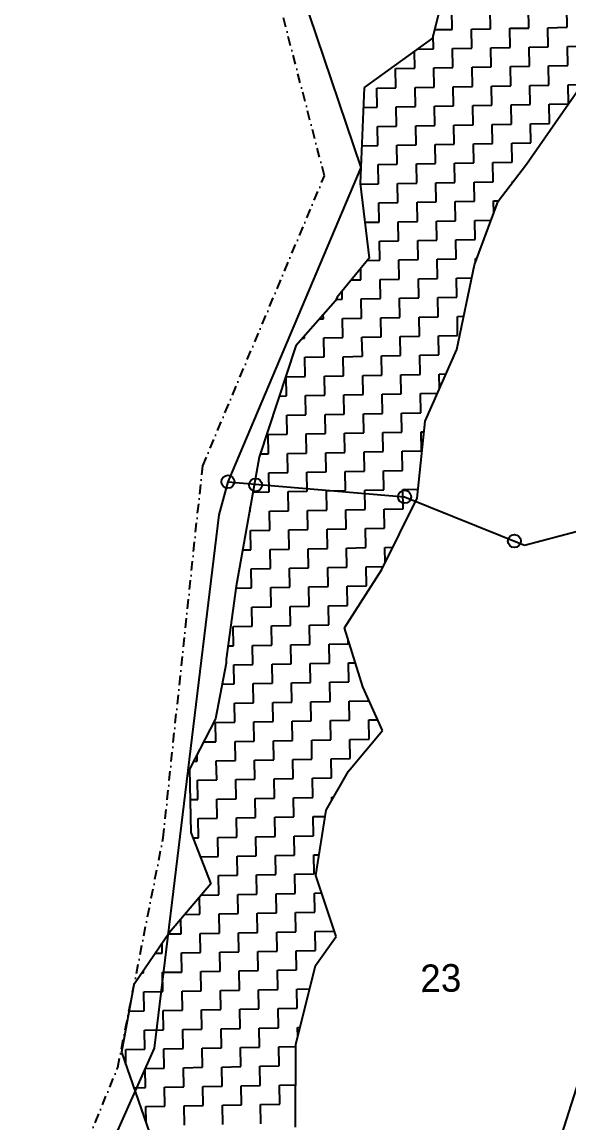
# Model space of a CAD drawing. Header units: metres. Extents: x 325254 to 327191, y 1810620 to 1813539.
# Drawn here: x 325780 to 326068, y 1811811 to 1812390 of the extents above; entities that cross this region are included whole.
import ezdxf
from ezdxf.enums import TextEntityAlignment as Align

# ---------------------------------------------------------------- set-up
doc = ezdxf.new("R2010")
doc.units = ezdxf.units.M
doc.linetypes.add('DASHDOT', pattern=[1, 0.5, -0.25, 0, -0.25])
for name, color, linetype in [('POLY_HATCH', 12, 'Continuous'), ('POLY_PARCEL', 6, 'Continuous'), ('POLY_WATER', 4, 'Continuous'), ('TEXT_PARCEL', 7, 'Continuous'), ('V_BOUND_STREAM_LINE', 7, 'DASHDOT')]:
    doc.layers.add(name, color=color, linetype=linetype)
doc.styles.add('TEXT_MAP', font='', dxfattribs={"height": 1.8})
doc.styles.get('TEXT_MAP').set_extended_font_data('Kruti Dev 050')

msp = doc.modelspace()

# ---------------------------------------------------------------- linework, layer by layer
for centre in [(325888.24, 1812148.01), (325902.77, 1812146.31), (325981.12, 1812140.1), (326038.83, 1812116.83)]:
    msp.add_circle(centre, 3.43)
at = {"layer": 'POLY_HATCH'}
for p, q in [((326003.33, 1812412.54), (325995.81, 1812381.14)), ((325995.81, 1812381.14), (325959.9, 1812355.29)), ((326045.16, 1812314.94), (326079.77, 1812364.61)), ((325959.9, 1812355.29), (325957.76, 1812304.82)), ((326030.36, 1812295.51), (326045.16, 1812314.94)), ((325957.76, 1812304.82), (325962.49, 1812265.57)), ((326017.82, 1812262.01), (326030.36, 1812295.51)), ((325962.49, 1812265.57), (325945.68, 1812245.1)), ((326008.5, 1812217.46), (326017.82, 1812262.01)), ((325944.71, 1812243.06), (325923.92, 1812219.5)), ((325945.68, 1812245.1), (325944.71, 1812243.06)), ((325923.92, 1812219.5), (325904.58, 1812160.91)), ((325991.99, 1812179.85), (326008.5, 1812217.46)), ((325987.66, 1812139.43), (325991.99, 1812179.85)), ((325904.58, 1812160.91), (325892.64, 1812093.12)), ((325969.13, 1812101.79), (325987.66, 1812139.43)), ((325949.47, 1812071.18), (325969.13, 1812101.79)), ((325892.64, 1812093.12), (325887.26, 1812054.7)), ((325959.11, 1812040.09), (325949.47, 1812071.18)), ((325887.26, 1812054.7), (325887.29, 1812052.68)), ((325887.29, 1812052.68), (325881.75, 1812023.34)), ((325969.5, 1812017.26), (325959.11, 1812040.09)), ((325881.75, 1812023.34), (325868.08, 1811996.87)), ((325951.7, 1811995.76), (325969.5, 1812017.26)), ((325868.08, 1811996.87), (325868.66, 1811963.6)), ((325939.94, 1811975.38), (325951.7, 1811995.76)), ((325934.49, 1811940.99), (325939.94, 1811975.38)), ((325868.66, 1811963.6), (325879.24, 1811936.55)), ((325945.15, 1811908.91), (325934.49, 1811940.99)), ((325879.24, 1811936.55), (325857.47, 1811910.95)), ((325857.47, 1811910.95), (325838.76, 1811883.55)), ((325934.31, 1811893.59), (325945.15, 1811908.91)), ((325923.94, 1811852.05), (325934.31, 1811893.59)), ((325838.76, 1811883.55), (325832.32, 1811848.14)), ((325923.69, 1811808.67), (325923.94, 1811852.05)), ((325832.32, 1811848.14), (325850.4, 1811796))]:
    msp.add_line(p, q, dxfattribs=at)
at = {"layer": 'POLY_HATCH', "linetype": 'Continuous'}
for p, q in [((326026.31, 1812386.21), (326026.14, 1812396.27)), ((326046.43, 1812386.56), (326046.26, 1812396.62)), ((326066.56, 1812386.92), (326066.38, 1812396.98)), ((326006.19, 1812385.86), (326006.02, 1812395.92)), ((325996.9, 1812385.69), (326006.19, 1812385.86)), ((326016.25, 1812386.03), (326026.31, 1812386.21)), ((326016.43, 1812375.97), (326016.25, 1812386.03)), ((326036.37, 1812386.39), (326046.43, 1812386.56)), ((326036.55, 1812376.33), (326036.37, 1812386.39)), ((326056.49, 1812386.74), (326066.56, 1812386.92)), ((326056.67, 1812376.68), (326056.49, 1812386.74)), ((325996.31, 1812375.62), (325996.18, 1812382.71)), ((325986.42, 1812365.38), (325986.27, 1812374.27)), ((325987.94, 1812375.47), (325996.31, 1812375.62)), ((326006.37, 1812375.8), (326016.43, 1812375.97)), ((326006.55, 1812365.73), (326006.37, 1812375.8)), ((326026.49, 1812376.15), (326036.55, 1812376.33)), ((326026.67, 1812366.09), (326026.49, 1812376.15)), ((326046.61, 1812376.5), (326056.67, 1812376.68)), ((326046.79, 1812366.44), (326046.61, 1812376.5)), ((326066.73, 1812376.86), (326076.79, 1812377.03)), ((326066.91, 1812366.8), (326066.73, 1812376.86)), ((325976.36, 1812365.2), (325986.42, 1812365.38)), ((325976.54, 1812355.14), (325976.36, 1812365.2)), ((325996.49, 1812365.56), (326006.55, 1812365.73)), ((325996.66, 1812355.5), (325996.49, 1812365.56)), ((326016.61, 1812365.91), (326026.67, 1812366.09)), ((326016.78, 1812355.85), (326016.61, 1812365.91)), ((326036.73, 1812366.27), (326046.79, 1812366.44)), ((326036.9, 1812356.21), (326036.73, 1812366.27)), ((326056.85, 1812366.62), (326066.91, 1812366.8)), ((326057.03, 1812356.56), (326056.85, 1812366.62)), ((326006.72, 1812355.67), (326016.78, 1812355.85)), ((326006.9, 1812345.61), (326006.72, 1812355.67)), ((326026.84, 1812356.03), (326036.9, 1812356.21)), ((326027.02, 1812345.97), (326026.84, 1812356.03)), ((326046.97, 1812356.38), (326057.03, 1812356.56)), ((326047.14, 1812346.32), (326046.97, 1812356.38)), ((326067.09, 1812356.74), (326074.38, 1812356.86)), ((326067.26, 1812346.68), (326067.09, 1812356.74)), ((325966.48, 1812354.97), (325976.54, 1812355.14)), ((325966.66, 1812344.91), (325966.48, 1812354.97)), ((325986.6, 1812355.32), (325996.66, 1812355.5)), ((325986.78, 1812345.26), (325986.6, 1812355.32)), ((325959.46, 1812344.78), (325966.66, 1812344.91)), ((325976.72, 1812345.08), (325986.78, 1812345.26)), ((325976.9, 1812335.02), (325976.72, 1812345.08)), ((325996.84, 1812345.44), (326006.9, 1812345.61)), ((325997.02, 1812335.38), (325996.84, 1812345.44)), ((326016.96, 1812345.79), (326027.02, 1812345.97)), ((326017.14, 1812335.73), (326016.96, 1812345.79)), ((326037.08, 1812346.14), (326047.14, 1812346.32)), ((326037.26, 1812336.08), (326037.08, 1812346.14)), ((326057.2, 1812346.5), (326067.26, 1812346.68)), ((326057.38, 1812336.44), (326057.2, 1812346.5)), ((325966.83, 1812334.84), (325976.9, 1812335.02)), ((325967.01, 1812324.78), (325966.83, 1812334.84)), ((325986.96, 1812335.2), (325997.02, 1812335.38)), ((325987.13, 1812325.14), (325986.96, 1812335.2)), ((326007.08, 1812335.55), (326017.14, 1812335.73)), ((326007.25, 1812325.49), (326007.08, 1812335.55)), ((326027.2, 1812335.91), (326037.26, 1812336.08)), ((326027.38, 1812325.85), (326027.2, 1812335.91)), ((326047.32, 1812336.26), (326057.38, 1812336.44)), ((326047.5, 1812326.2), (326047.32, 1812336.26)), ((325958.6, 1812324.64), (325967.01, 1812324.78)), ((325977.07, 1812324.96), (325987.13, 1812325.14)), ((325977.25, 1812314.9), (325977.07, 1812324.96)), ((325997.19, 1812325.32), (326007.25, 1812325.49)), ((325997.37, 1812315.25), (325997.19, 1812325.32)), ((326017.31, 1812325.67), (326027.38, 1812325.85)), ((326017.49, 1812315.61), (326017.31, 1812325.67)), ((326037.44, 1812326.02), (326047.5, 1812326.2)), ((326037.61, 1812315.96), (326037.44, 1812326.02)), ((325987.31, 1812315.08), (325997.37, 1812315.25)), ((325987.49, 1812305.02), (325987.31, 1812315.08)), ((326007.43, 1812315.43), (326017.49, 1812315.61)), ((326007.61, 1812305.37), (326007.43, 1812315.43)), ((326027.55, 1812315.79), (326037.61, 1812315.96)), ((326027.73, 1812305.73), (326027.55, 1812315.79)), ((325967.19, 1812314.72), (325977.25, 1812314.9)), ((325967.37, 1812304.66), (325967.19, 1812314.72)), ((325957.8, 1812304.49), (325967.37, 1812304.66)), ((325977.43, 1812304.84), (325987.49, 1812305.02)), ((325977.6, 1812294.78), (325977.43, 1812304.84)), ((325997.55, 1812305.19), (326007.61, 1812305.37)), ((325997.72, 1812295.13), (325997.55, 1812305.19)), ((326017.67, 1812305.55), (326027.73, 1812305.73)), ((326017.85, 1812295.49), (326017.67, 1812305.55)), ((326037.79, 1812305.9), (326038.28, 1812305.91)), ((326037.8, 1812305.28), (326037.79, 1812305.9)), ((325967.54, 1812294.6), (325977.6, 1812294.78)), ((325967.72, 1812284.54), (325967.54, 1812294.6)), ((325987.66, 1812294.96), (325997.72, 1812295.13)), ((325987.84, 1812284.9), (325987.66, 1812294.96)), ((326007.79, 1812295.31), (326017.85, 1812295.49)), ((326007.96, 1812285.25), (326007.79, 1812295.31)), ((326027.91, 1812295.66), (326030.51, 1812295.71)), ((326028.02, 1812289.27), (326027.91, 1812295.66)), ((325960.22, 1812284.41), (325967.72, 1812284.54)), ((325977.78, 1812284.72), (325987.84, 1812284.9)), ((325977.96, 1812274.66), (325977.78, 1812284.72)), ((325997.9, 1812285.07), (326007.96, 1812285.25)), ((325998.08, 1812275.01), (325997.9, 1812285.07)), ((326018.02, 1812285.43), (326026.64, 1812285.58)), ((326018.2, 1812275.37), (326018.02, 1812285.43)), ((325967.9, 1812274.48), (325977.96, 1812274.66)), ((325988.02, 1812274.84), (325998.08, 1812275.01)), ((325988.19, 1812264.77), (325988.02, 1812274.84)), ((326008.14, 1812275.19), (326018.2, 1812275.37)), ((326008.32, 1812265.13), (326008.14, 1812275.19)), ((325968.07, 1812264.42), (325967.9, 1812274.48)), ((325961.46, 1812264.3), (325968.07, 1812264.42)), ((325978.13, 1812264.6), (325988.19, 1812264.77)), ((325978.31, 1812254.54), (325978.13, 1812264.6)), ((325998.26, 1812264.95), (326008.32, 1812265.13)), ((325998.43, 1812254.89), (325998.26, 1812264.95)), ((326018.38, 1812265.31), (326019.05, 1812265.32)), ((326018.41, 1812263.59), (326018.38, 1812265.31)), ((325958.19, 1812254.18), (325958.08, 1812260.2)), ((325953.07, 1812254.09), (325958.19, 1812254.18)), ((325968.25, 1812254.36), (325978.31, 1812254.54)), ((325968.43, 1812244.3), (325968.25, 1812254.36)), ((325988.37, 1812254.71), (325998.43, 1812254.89)), ((325988.55, 1812244.65), (325988.37, 1812254.71)), ((326008.49, 1812255.07), (326016.39, 1812255.21)), ((326008.67, 1812245.01), (326008.49, 1812255.07)), ((325948.31, 1812243.95), (325948.23, 1812248.2)), ((325945.11, 1812243.89), (325948.31, 1812243.95)), ((325958.37, 1812244.12), (325968.43, 1812244.3)), ((325958.54, 1812234.06), (325958.37, 1812244.12)), ((325978.49, 1812244.48), (325988.55, 1812244.65)), ((325978.67, 1812234.42), (325978.49, 1812244.48)), ((325998.61, 1812244.83), (326008.67, 1812245.01)), ((325998.79, 1812234.77), (325998.61, 1812244.83)), ((325938.42, 1812233.71), (325938.38, 1812235.9)), ((325948.48, 1812233.89), (325958.54, 1812234.06)), ((325968.6, 1812234.24), (325978.67, 1812234.42)), ((325968.78, 1812224.18), (325968.6, 1812234.24)), ((325988.73, 1812234.59), (325998.79, 1812234.77)), ((325988.9, 1812224.53), (325988.73, 1812234.59)), ((326008.85, 1812234.95), (326012.17, 1812235.01)), ((326009.02, 1812224.89), (326008.85, 1812234.95)), ((325936.42, 1812233.67), (325938.42, 1812233.71)), ((325948.66, 1812223.82), (325948.48, 1812233.89)), ((325927.4, 1812223.45), (325928.54, 1812223.47)), ((325928.54, 1812223.47), (325928.52, 1812224.71)), ((325938.6, 1812223.65), (325948.66, 1812223.82)), ((325938.78, 1812213.59), (325938.6, 1812223.65)), ((325958.72, 1812224), (325968.78, 1812224.18)), ((325958.9, 1812213.94), (325958.72, 1812224)), ((325978.84, 1812224.36), (325988.9, 1812224.53)), ((325979.02, 1812214.29), (325978.84, 1812224.36)), ((325998.96, 1812224.71), (326009.02, 1812224.89)), ((325999.14, 1812214.65), (325998.96, 1812224.71)), ((325928.72, 1812213.41), (325938.78, 1812213.59)), ((325928.89, 1812203.35), (325928.72, 1812213.41)), ((325948.84, 1812213.76), (325958.9, 1812213.94)), ((325949.01, 1812203.7), (325948.84, 1812213.76)), ((325968.96, 1812214.12), (325979.02, 1812214.29)), ((325969.14, 1812204.06), (325968.96, 1812214.12)), ((325989.08, 1812214.47), (325999.14, 1812214.65)), ((325989.26, 1812204.41), (325989.08, 1812214.47)), ((325918.83, 1812203.17), (325928.89, 1812203.35)), ((325919.01, 1812193.11), (325918.83, 1812203.17)), ((325938.95, 1812203.53), (325949.01, 1812203.7)), ((325939.13, 1812193.47), (325938.95, 1812203.53)), ((325959.08, 1812203.88), (325969.14, 1812204.06)), ((325959.25, 1812193.82), (325959.08, 1812203.88)), ((325979.2, 1812204.23), (325989.26, 1812204.41)), ((325979.37, 1812194.17), (325979.2, 1812204.23)), ((325999.32, 1812204.59), (326002.88, 1812204.65)), ((325999.45, 1812196.85), (325999.32, 1812204.59)), ((325949.19, 1812193.64), (325959.25, 1812193.82)), ((325949.37, 1812183.58), (325949.19, 1812193.64)), ((325969.31, 1812194), (325979.37, 1812194.17)), ((325969.49, 1812183.94), (325969.31, 1812194)), ((325989.43, 1812194.35), (325998.43, 1812194.51)), ((325989.61, 1812184.29), (325989.43, 1812194.35)), ((325915.18, 1812193.04), (325919.01, 1812193.11)), ((325929.07, 1812193.29), (325939.13, 1812193.47)), ((325929.25, 1812183.23), (325929.07, 1812193.29)), ((325919.19, 1812183.05), (325929.25, 1812183.23)), ((325919.36, 1812172.99), (325919.19, 1812183.05)), ((325939.31, 1812183.41), (325949.37, 1812183.58)), ((325939.49, 1812173.34), (325939.31, 1812183.41)), ((325959.43, 1812183.76), (325969.49, 1812183.94)), ((325959.61, 1812173.7), (325959.43, 1812183.76)), ((325979.55, 1812184.11), (325989.61, 1812184.29)), ((325979.73, 1812174.05), (325979.55, 1812184.11)), ((325909.3, 1812172.81), (325919.36, 1812172.99)), ((325909.48, 1812162.75), (325909.3, 1812172.81)), ((325929.42, 1812173.17), (325939.49, 1812173.34)), ((325929.6, 1812163.11), (325929.42, 1812173.17)), ((325949.55, 1812173.52), (325959.61, 1812173.7)), ((325949.72, 1812163.46), (325949.55, 1812173.52)), ((325969.67, 1812173.88), (325979.73, 1812174.05)), ((325969.84, 1812163.82), (325969.67, 1812173.88)), ((325989.79, 1812174.23), (325991.39, 1812174.26)), ((325989.97, 1812164.17), (325989.79, 1812174.23)), ((325905.16, 1812162.68), (325909.48, 1812162.75)), ((325919.54, 1812162.93), (325929.6, 1812163.11)), ((325919.72, 1812152.87), (325919.54, 1812162.93)), ((325939.66, 1812163.28), (325949.72, 1812163.46)), ((325939.84, 1812153.22), (325939.66, 1812163.28)), ((325959.78, 1812163.64), (325969.84, 1812163.82)), ((325959.96, 1812153.58), (325959.78, 1812163.64)), ((325979.9, 1812163.99), (325989.97, 1812164.17)), ((325980.08, 1812153.93), (325979.9, 1812163.99)), ((325929.78, 1812153.05), (325939.84, 1812153.22)), ((325929.96, 1812142.99), (325929.78, 1812153.05)), ((325949.9, 1812153.4), (325959.96, 1812153.58)), ((325950.08, 1812143.34), (325949.9, 1812153.4)), ((325970.02, 1812153.75), (325980.08, 1812153.93)), ((325970.2, 1812143.69), (325970.02, 1812153.75)), ((325909.66, 1812152.69), (325919.72, 1812152.87)), ((325909.83, 1812142.63), (325909.66, 1812152.69)), ((325901.33, 1812142.48), (325909.83, 1812142.63)), ((325919.89, 1812142.81), (325929.96, 1812142.99)), ((325920.07, 1812132.75), (325919.89, 1812142.81)), ((325940.02, 1812143.16), (325950.08, 1812143.34)), ((325940.19, 1812133.1), (325940.02, 1812143.16)), ((325960.14, 1812143.52), (325970.2, 1812143.69)), ((325960.31, 1812133.46), (325960.14, 1812143.52)), ((325980.26, 1812143.87), (325988.15, 1812144.01)), ((325980.44, 1812133.81), (325980.26, 1812143.87)), ((325899.56, 1812132.39), (325899.95, 1812132.39)), ((325899.95, 1812132.39), (325899.92, 1812134.43)), ((325910.01, 1812132.57), (325920.07, 1812132.75)), ((325910.19, 1812122.51), (325910.01, 1812132.57)), ((325930.13, 1812132.93), (325940.19, 1812133.1)), ((325930.31, 1812122.86), (325930.13, 1812132.93)), ((325950.25, 1812133.28), (325960.31, 1812133.46)), ((325950.43, 1812123.22), (325950.25, 1812133.28)), ((325970.37, 1812133.63), (325980.44, 1812133.81)), ((325970.55, 1812123.57), (325970.37, 1812133.63)), ((325900.13, 1812122.33), (325910.19, 1812122.51)), ((325900.3, 1812112.27), (325900.13, 1812122.33)), ((325920.25, 1812122.69), (325930.31, 1812122.86)), ((325920.43, 1812112.63), (325920.25, 1812122.69)), ((325940.37, 1812123.04), (325950.43, 1812123.22)), ((325940.55, 1812112.98), (325940.37, 1812123.04)), ((325960.49, 1812123.4), (325970.55, 1812123.57)), ((325960.67, 1812113.34), (325960.49, 1812123.4)), ((325910.37, 1812112.45), (325920.43, 1812112.63)), ((325910.54, 1812102.39), (325910.37, 1812112.45)), ((325930.49, 1812112.8), (325940.55, 1812112.98)), ((325930.66, 1812102.74), (325930.49, 1812112.8)), ((325950.61, 1812113.16), (325960.67, 1812113.34)), ((325950.78, 1812103.1), (325950.61, 1812113.16)), ((325970.73, 1812113.51), (325974.94, 1812113.59)), ((325970.87, 1812105.33), (325970.73, 1812113.51)), ((325896, 1812112.2), (325900.3, 1812112.27)), ((325900.48, 1812102.21), (325910.54, 1812102.39)), ((325900.66, 1812092.15), (325900.48, 1812102.21)), ((325920.6, 1812102.57), (325930.66, 1812102.74)), ((325920.78, 1812092.51), (325920.6, 1812102.57)), ((325940.72, 1812102.92), (325950.78, 1812103.1)), ((325940.9, 1812092.86), (325940.72, 1812102.92)), ((325960.85, 1812103.27), (325969.94, 1812103.43)), ((325961.02, 1812093.21), (325960.85, 1812103.27)), ((325892.49, 1812092.01), (325900.66, 1812092.15)), ((325910.72, 1812092.33), (325920.78, 1812092.51)), ((325910.9, 1812082.27), (325910.72, 1812092.33)), ((325930.84, 1812092.68), (325940.9, 1812092.86)), ((325931.02, 1812082.62), (325930.84, 1812092.68)), ((325950.96, 1812093.04), (325961.02, 1812093.21)), ((325951.14, 1812082.98), (325950.96, 1812093.04)), ((325900.84, 1812082.09), (325910.9, 1812082.27)), ((325901.01, 1812072.03), (325900.84, 1812082.09)), ((325920.96, 1812082.45), (325931.02, 1812082.62)), ((325921.13, 1812072.38), (325920.96, 1812082.45)), ((325941.08, 1812082.8), (325951.14, 1812082.98)), ((325941.26, 1812072.74), (325941.08, 1812082.8)), ((325890.95, 1812071.85), (325901.01, 1812072.03)), ((325911.07, 1812072.21), (325921.13, 1812072.38)), ((325911.25, 1812062.15), (325911.07, 1812072.21)), ((325931.19, 1812072.56), (325941.26, 1812072.74)), ((325931.37, 1812062.5), (325931.19, 1812072.56)), ((325891.13, 1812061.79), (325890.95, 1812071.85)), ((325888.25, 1812061.74), (325891.13, 1812061.79)), ((325901.19, 1812061.97), (325911.25, 1812062.15)), ((325901.37, 1812051.91), (325901.19, 1812061.97)), ((325921.31, 1812062.32), (325931.37, 1812062.5)), ((325921.49, 1812052.26), (325921.31, 1812062.32)), ((325941.43, 1812062.68), (325951.49, 1812062.86)), ((325941.61, 1812052.62), (325941.43, 1812062.68)), ((325951.49, 1812062.86), (325951.46, 1812064.77)), ((325891.31, 1812051.73), (325901.37, 1812051.91)), ((325891.48, 1812041.67), (325891.31, 1812051.73)), ((325911.43, 1812052.09), (325921.49, 1812052.26)), ((325911.6, 1812042.03), (325911.43, 1812052.09)), ((325931.55, 1812052.44), (325941.61, 1812052.62)), ((325931.73, 1812042.38), (325931.55, 1812052.44)), ((325951.67, 1812052.79), (325955.15, 1812052.86)), ((325951.85, 1812042.73), (325951.67, 1812052.79)), ((325885.19, 1812041.56), (325891.48, 1812041.67)), ((325901.54, 1812041.85), (325911.6, 1812042.03)), ((325901.72, 1812031.79), (325901.54, 1812041.85)), ((325921.67, 1812042.2), (325931.73, 1812042.38)), ((325921.84, 1812032.14), (325921.67, 1812042.2)), ((325941.79, 1812042.56), (325951.85, 1812042.73)), ((325941.96, 1812032.5), (325941.79, 1812042.56)), ((325891.66, 1812031.61), (325901.72, 1812031.79)), ((325891.84, 1812021.55), (325891.66, 1812031.61)), ((325911.78, 1812031.97), (325921.84, 1812032.14)), ((325911.96, 1812021.9), (325911.78, 1812031.97)), ((325931.9, 1812032.32), (325941.96, 1812032.5)), ((325932.08, 1812022.26), (325931.9, 1812032.32)), ((325952.02, 1812032.67), (325962.08, 1812032.85)), ((325952.2, 1812022.61), (325952.02, 1812032.67)), ((325962.08, 1812032.85), (325962.07, 1812033.58)), ((325881.78, 1812021.37), (325891.84, 1812021.55)), ((325881.95, 1812011.31), (325881.78, 1812021.37)), ((325901.9, 1812021.73), (325911.96, 1812021.9)), ((325902.07, 1812011.67), (325901.9, 1812021.73)), ((325922.02, 1812022.08), (325932.08, 1812022.26)), ((325922.2, 1812012.02), (325922.02, 1812022.08)), ((325942.14, 1812022.44), (325952.2, 1812022.61)), ((325942.32, 1812012.38), (325942.14, 1812022.44)), ((325962.26, 1812022.79), (325966.95, 1812022.87)), ((325962.44, 1812012.73), (325962.26, 1812022.79)), ((325875.48, 1812011.2), (325881.95, 1812011.31)), ((325892.01, 1812011.49), (325902.07, 1812011.67)), ((325892.19, 1812001.43), (325892.01, 1812011.49)), ((325912.14, 1812011.84), (325922.2, 1812012.02)), ((325912.31, 1812001.78), (325912.14, 1812011.84)), ((325932.26, 1812012.2), (325942.32, 1812012.38)), ((325932.43, 1812002.14), (325932.26, 1812012.2)), ((325952.38, 1812012.55), (325962.44, 1812012.73)), ((325952.55, 1812002.49), (325952.38, 1812012.55)), ((325872.07, 1812001.08), (325872.01, 1812004.48)), ((325942.49, 1812002.31), (325952.55, 1812002.49)), ((325870.23, 1812001.04), (325872.07, 1812001.08)), ((325882.13, 1812001.25), (325892.19, 1812001.43)), ((325882.31, 1811991.19), (325882.13, 1812001.25)), ((325902.25, 1812001.61), (325912.31, 1812001.78)), ((325902.43, 1811991.55), (325902.25, 1812001.61)), ((325922.37, 1812001.96), (325932.43, 1812002.14)), ((325922.55, 1811991.9), (325922.37, 1812001.96)), ((325942.67, 1811992.25), (325942.49, 1812002.31)), ((325872.25, 1811991.02), (325882.31, 1811991.19)), ((325872.42, 1811980.95), (325872.25, 1811991.02)), ((325892.37, 1811991.37), (325902.43, 1811991.55)), ((325892.55, 1811981.31), (325892.37, 1811991.37)), ((325912.49, 1811991.72), (325922.55, 1811991.9)), ((325912.67, 1811981.66), (325912.49, 1811991.72)), ((325932.61, 1811992.08), (325942.67, 1811992.25)), ((325932.79, 1811982.02), (325932.61, 1811992.08)), ((325868.36, 1811980.88), (325872.42, 1811980.95)), ((325882.48, 1811981.13), (325892.55, 1811981.31)), ((325882.66, 1811971.07), (325882.48, 1811981.13)), ((325902.61, 1811981.49), (325912.67, 1811981.66)), ((325902.78, 1811971.43), (325902.61, 1811981.49)), ((325922.73, 1811981.84), (325932.79, 1811982.02)), ((325922.9, 1811971.78), (325922.73, 1811981.84)), ((325942.85, 1811982.19), (325943.88, 1811982.21)), ((325942.88, 1811980.47), (325942.85, 1811982.19)), ((325872.6, 1811970.89), (325882.66, 1811971.07)), ((325872.78, 1811960.83), (325872.6, 1811970.89)), ((325892.72, 1811971.25), (325902.78, 1811971.43)), ((325892.9, 1811961.19), (325892.72, 1811971.25)), ((325912.84, 1811971.6), (325922.9, 1811971.78)), ((325913.02, 1811961.54), (325912.84, 1811971.6)), ((325932.96, 1811971.96), (325939.42, 1811972.07)), ((325933.14, 1811961.9), (325932.96, 1811971.96)), ((325869.76, 1811960.78), (325872.78, 1811960.83)), ((325882.84, 1811961.01), (325892.9, 1811961.19)), ((325883.02, 1811950.95), (325882.84, 1811961.01)), ((325902.96, 1811961.36), (325913.02, 1811961.54)), ((325903.14, 1811951.3), (325902.96, 1811961.36)), ((325923.08, 1811961.72), (325933.14, 1811961.9)), ((325923.26, 1811951.66), (325923.08, 1811961.72)), ((325873.67, 1811950.79), (325883.02, 1811950.95)), ((325893.08, 1811951.13), (325903.14, 1811951.3)), ((325893.25, 1811941.07), (325893.08, 1811951.13)), ((325913.2, 1811951.48), (325923.26, 1811951.66)), ((325913.37, 1811941.42), (325913.2, 1811951.48)), ((325933.32, 1811951.83), (325936.22, 1811951.89)), ((325933.5, 1811941.77), (325933.32, 1811951.83)), ((325883.19, 1811940.89), (325893.25, 1811941.07)), ((325883.37, 1811930.83), (325883.19, 1811940.89)), ((325903.31, 1811941.24), (325913.37, 1811941.42)), ((325903.49, 1811931.18), (325903.31, 1811941.24)), ((325923.44, 1811941.6), (325933.5, 1811941.77)), ((325923.61, 1811931.54), (325923.44, 1811941.6)), ((325873.49, 1811920.59), (325873.33, 1811929.6)), ((325874.24, 1811930.67), (325883.37, 1811930.83)), ((325893.43, 1811931.01), (325903.49, 1811931.18)), ((325893.61, 1811920.95), (325893.43, 1811931.01)), ((325913.55, 1811931.36), (325923.61, 1811931.54)), ((325913.73, 1811921.3), (325913.55, 1811931.36)), ((325933.67, 1811931.71), (325937.55, 1811931.78)), ((325933.85, 1811921.65), (325933.67, 1811931.71)), ((325923.79, 1811921.48), (325933.85, 1811921.65)), ((325923.97, 1811911.42), (325923.79, 1811921.48)), ((325863.6, 1811910.35), (325863.47, 1811918)), ((325865.55, 1811920.45), (325873.49, 1811920.59)), ((325883.55, 1811920.77), (325893.61, 1811920.95)), ((325883.72, 1811910.71), (325883.55, 1811920.77)), ((325903.67, 1811921.12), (325913.73, 1811921.3)), ((325903.84, 1811911.06), (325903.67, 1811921.12)), ((325856.98, 1811910.24), (325863.6, 1811910.35)), ((325873.66, 1811910.53), (325883.72, 1811910.71)), ((325873.84, 1811900.47), (325873.66, 1811910.53)), ((325893.78, 1811910.88), (325903.84, 1811911.06)), ((325893.96, 1811900.82), (325893.78, 1811910.88)), ((325913.91, 1811911.24), (325923.97, 1811911.42)), ((325914.08, 1811901.18), (325913.91, 1811911.24)), ((325934.03, 1811911.59), (325944.09, 1811911.77)), ((325934.2, 1811901.53), (325934.03, 1811911.59)), ((325944.09, 1811911.77), (325944.08, 1811912.13)), ((325853.72, 1811900.12), (325853.63, 1811905.32)), ((325850.03, 1811900.05), (325853.72, 1811900.12)), ((325863.78, 1811900.29), (325873.84, 1811900.47)), ((325863.96, 1811890.23), (325863.78, 1811900.29)), ((325883.9, 1811900.65), (325893.96, 1811900.82)), ((325884.08, 1811890.59), (325883.9, 1811900.65)), ((325904.02, 1811901), (325914.08, 1811901.18)), ((325904.2, 1811890.94), (325904.02, 1811901)), ((325924.14, 1811901.36), (325934.2, 1811901.53)), ((325924.32, 1811891.29), (325924.14, 1811901.36)), ((325843.07, 1811889.87), (325843.84, 1811889.88)), ((325843.84, 1811889.88), (325843.82, 1811890.95)), ((325853.9, 1811890.06), (325863.96, 1811890.23)), ((325854.07, 1811879.99), (325853.9, 1811890.06)), ((325874.02, 1811890.41), (325884.08, 1811890.59)), ((325874.19, 1811880.35), (325874.02, 1811890.41)), ((325894.14, 1811890.76), (325904.2, 1811890.94)), ((325894.32, 1811880.7), (325894.14, 1811890.76)), ((325914.26, 1811891.12), (325924.32, 1811891.29)), ((325914.44, 1811881.06), (325914.26, 1811891.12)), ((325904.38, 1811880.88), (325914.44, 1811881.06)), ((325924.5, 1811881.23), (325931.26, 1811881.35)), ((325924.67, 1811871.17), (325924.5, 1811881.23)), ((325844.01, 1811879.82), (325854.07, 1811879.99)), ((325844.19, 1811869.76), (325844.01, 1811879.82)), ((325864.13, 1811880.17), (325874.19, 1811880.35)), ((325864.31, 1811870.11), (325864.13, 1811880.17)), ((325884.25, 1811880.53), (325894.32, 1811880.7)), ((325884.43, 1811870.47), (325884.25, 1811880.53)), ((325904.55, 1811870.82), (325904.38, 1811880.88)), ((325836.23, 1811869.62), (325844.19, 1811869.76)), ((325854.25, 1811869.93), (325864.31, 1811870.11)), ((325854.43, 1811859.87), (325854.25, 1811869.93)), ((325874.37, 1811870.29), (325884.43, 1811870.47)), ((325874.55, 1811860.23), (325874.37, 1811870.29)), ((325894.49, 1811870.64), (325904.55, 1811870.82)), ((325894.67, 1811860.58), (325894.49, 1811870.64)), ((325914.61, 1811871), (325924.67, 1811871.17)), ((325914.79, 1811860.94), (325914.61, 1811871)), ((325844.37, 1811859.7), (325854.43, 1811859.87)), ((325844.54, 1811849.64), (325844.37, 1811859.7)), ((325864.49, 1811860.05), (325874.55, 1811860.23)), ((325864.66, 1811849.99), (325864.49, 1811860.05)), ((325884.61, 1811860.4), (325894.67, 1811860.58)), ((325884.79, 1811850.34), (325884.61, 1811860.4)), ((325904.73, 1811860.76), (325914.79, 1811860.94)), ((325904.91, 1811850.7), (325904.73, 1811860.76)), ((325924.85, 1811861.11), (325926.21, 1811861.14)), ((325924.94, 1811856.07), (325924.85, 1811861.11)), ((325834.48, 1811849.46), (325844.54, 1811849.64)), ((325834.62, 1811841.48), (325834.48, 1811849.46)), ((325854.6, 1811849.81), (325864.66, 1811849.99)), ((325854.78, 1811839.75), (325854.6, 1811849.81)), ((325874.73, 1811850.17), (325884.79, 1811850.34)), ((325874.9, 1811840.11), (325874.73, 1811850.17)), ((325894.85, 1811850.52), (325904.91, 1811850.7)), ((325895.02, 1811840.46), (325894.85, 1811850.52)), ((325914.97, 1811850.88), (325923.93, 1811851.03)), ((325915.14, 1811840.81), (325914.97, 1811850.88)), ((325884.96, 1811840.28), (325895.02, 1811840.46)), ((325905.08, 1811840.64), (325915.14, 1811840.81)), ((325905.26, 1811830.58), (325905.08, 1811840.64)), ((325844.72, 1811839.58), (325854.78, 1811839.75)), ((325844.9, 1811829.51), (325844.72, 1811839.58)), ((325864.84, 1811839.93), (325874.9, 1811840.11)), ((325865.02, 1811829.87), (325864.84, 1811839.93)), ((325885.14, 1811830.22), (325884.96, 1811840.28)), ((325838.81, 1811829.41), (325844.9, 1811829.51)), ((325854.96, 1811829.69), (325865.02, 1811829.87)), ((325855.14, 1811819.63), (325854.96, 1811829.69)), ((325875.08, 1811830.05), (325885.14, 1811830.22)), ((325875.26, 1811819.99), (325875.08, 1811830.05)), ((325895.2, 1811830.4), (325905.26, 1811830.58)), ((325895.38, 1811820.34), (325895.2, 1811830.4)), ((325915.32, 1811830.75), (325923.82, 1811830.9)), ((325915.5, 1811820.69), (325915.32, 1811830.75)), ((325845.07, 1811819.45), (325855.14, 1811819.63)), ((325845.22, 1811810.93), (325845.07, 1811819.45)), ((325865.2, 1811819.81), (325875.26, 1811819.99)), ((325865.37, 1811809.75), (325865.2, 1811819.81)), ((325885.32, 1811820.16), (325895.38, 1811820.34)), ((325885.49, 1811810.1), (325885.32, 1811820.16)), ((325905.44, 1811820.52), (325915.5, 1811820.69)), ((325905.61, 1811810.46), (325905.44, 1811820.52))]:
    msp.add_line(p, q, dxfattribs=at)
at = {"layer": 'POLY_PARCEL'}
for p, q in [((325888.24, 1812148.01), (325981.12, 1812140.1)), ((325981.12, 1812140.1), (326044.23, 1812114.66)), ((326044.23, 1812114.66), (326133.05, 1812138.03)), ((326040.41, 1811731.86), (326076.4, 1811844.49))]:
    msp.add_line(p, q, dxfattribs=at)
at = {"layer": 'POLY_WATER'}
for p, q in [((325931.03, 1812393.41), (325958.14, 1812313.22)), ((325958.14, 1812313.22), (325888.24, 1812148.01)), ((325888.24, 1812148.01), (325883.4, 1812130.67)), ((325883.4, 1812130.67), (325849.41, 1811850.24)), ((325849.41, 1811850.24), (325790.61, 1811717.74))]:
    msp.add_line(p, q, dxfattribs=at)
at = {"layer": 'V_BOUND_STREAM_LINE', "ltscale": 10}
for p, q in [((325938.96, 1812308.82), (325915.38, 1812399.59)), ((325874.96, 1812156.34), (325938.96, 1812308.82)), ((325854.17, 1811960.74), (325874.96, 1812156.34)), ((325830.28, 1811839.96), (325854.17, 1811960.74)), ((325779.97, 1811717.6), (325830.28, 1811839.96))]:
    msp.add_line(p, q, dxfattribs=at)

# ---------------------------------------------------------------- texts
at = {"layer": 'TEXT_PARCEL', "style": 'TEXT_MAP'}
msp.add_text('23', height=14.489, rotation=1.00794, dxfattribs=at).set_placement((326000.14, 1811887.04), align=Align.MIDDLE)

doc.saveas('drawing.dxf')
